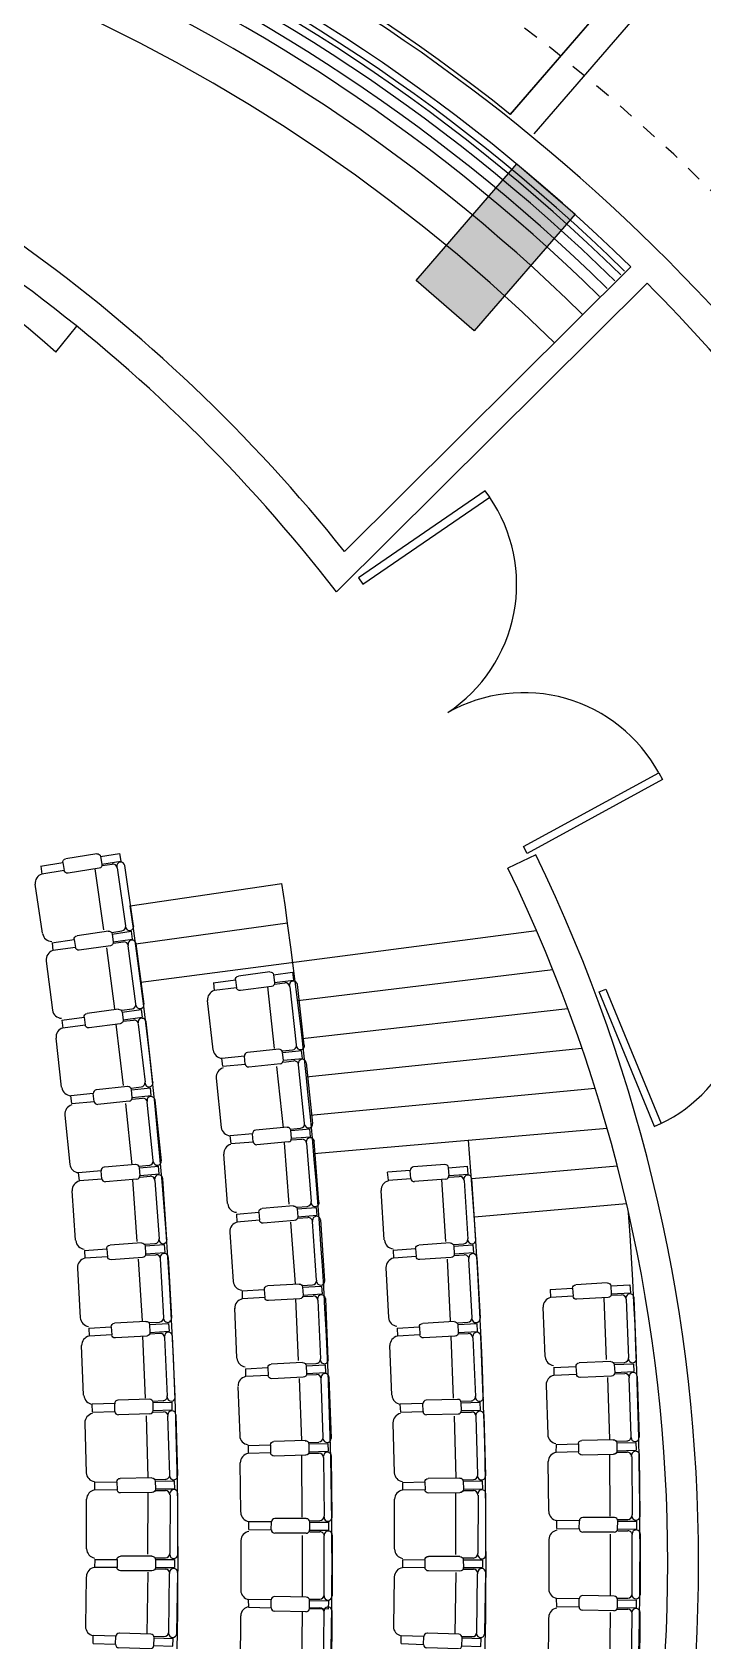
# Model space of a CAD drawing. Header units: millimetres. Extents: x 261 to 423, y 98 to 222.
# Drawn here: x 373.84 to 378.19, y 168.3 to 178.75 of the extents above; entities that cross this region are included whole.
import ezdxf

# ---------------------------------------------------------------- set-up
doc = ezdxf.new("R2010")
doc.units = ezdxf.units.MM
for name, pattern in [('ACAD_ISO03W100', [30, 12, -18]), ('ACAD_ISO04W100', [30, 24, -3, 0, -3]), ('HIDDEN2', [0.1875, 0.125, -0.0625])]:
    doc.linetypes.add(name, pattern=pattern)
for name, color, linetype in [('COLUMNAS', 5, 'Continuous'), ('Ejes', 1, 'ACAD_ISO04W100'), ('Escaleras', 4, 'Continuous'), ('MUEBLES', 8, 'Continuous'), ('Muro-Alto', 6, 'Continuous')]:
    doc.layers.add(name, color=color, linetype=linetype)

# ---------------------------------------------------------------- blocks, each defined once
blk = doc.blocks.new('brazo')
for p, q in [((343.029, 185.848), (343.028, 185.797)), ((343.153, 185.846), (343.029, 185.848)), ((343.153, 185.846), (343.152, 185.795)), ((343.175, 185.867), (343.38, 185.864)), ((343.402, 185.842), (343.401, 185.79)), ((343.548, 185.839), (343.402, 185.842)), ((343.547, 185.839), (343.548, 185.788)), ((343.152, 185.795), (343.027, 185.797)), ((343.174, 185.772), (343.378, 185.769)), ((343.401, 185.79), (343.548, 185.788))]:
    blk.add_line(p, q)
for centre, start, end in [((343.175, 185.845), 89.0098, 179.0098), ((343.38, 185.842), 359.0098, 89.0098), ((343.174, 185.794), 179.0098, 269.0098), ((343.379, 185.791), 269.0098, 359.0098)]:
    blk.add_arc(centre, 0.0219, start, end)

msp = doc.modelspace()

# ---------------------------------------------------------------- hatches: boundary and pattern name
at = {"layer": 'COLUMNAS', "linetype": 'HIDDEN2'}
h = msp.add_hatch(color=256, dxfattribs=at)
h.paths.add_polyline_path([(370.35, 179.572), (370.409, 180.571), (369.91, 180.6), (369.851, 179.602)])
h.paths.add_polyline_path([(376.331, 177.141), (376.985, 177.898), (377.363, 177.571), (376.709, 176.814)])

# ---------------------------------------------------------------- linework, layer by layer
msp.add_lwpolyline([(380.088, 181.859), (376.942, 178.22, 2.112171), (377.151, 159.657), (380.266, 156.095, -0.234719), (364.811, 150.168, -0.644366), (364.854, 187.485, -0.225992), (380.088, 181.859)], format="xyb", close=True)
at = {"linetype": 'HIDDEN2', "ltscale": 0.1}
msp.add_arc((369.442, 168.853), 12.5, 21.8758, 337.4862, dxfattribs=at)
for radius in [11.752, 11.717, 11.663, 11.593, 11.521, 11.361, 11.101]:
    msp.add_arc((369.459, 168.808), radius, 45.5827, 314.4173)
at = {"layer": 'COLUMNAS'}
msp.add_lwpolyline([(376.331, 177.141), (376.985, 177.898), (377.363, 177.571), (376.709, 176.814)], close=True, dxfattribs=at)
at = {"layer": 'Ejes', "ltscale": 0.25}
for centre, radius in [((366.578, 168.808), 27.259), ((366.583, 168.806), 19.259)]:
    msp.add_arc(centre, radius, 266.1772, 93.7746, dxfattribs=at)
at = {"layer": 'Escaleras'}
for p, q in [((373.992, 176.676), (374.128, 176.844)), ((374.475, 173.078), (375.46, 173.223)), ((374.51, 172.83), (375.496, 172.967)), ((374.543, 172.582), (377.113, 172.917)), ((375.562, 172.463), (377.218, 172.665)), ((375.591, 172.215), (377.317, 172.41)), ((375.618, 171.966), (377.408, 172.153)), ((375.643, 171.717), (377.493, 171.894)), ((375.666, 171.468), (377.571, 171.634)), ((376.692, 171.307), (377.637, 171.389)), ((376.711, 171.057), (377.698, 171.143))]:
    msp.add_line(p, q, dxfattribs=at)
for centre, radius, start, end in [((369.037, 171.063), 7.487, 48.5647, 77.1561), ((345.362, 168.785), 30.423, 351.6696, 8.3878), ((345.505, 168.826), 29.28, 347.8446, 8.3487), ((344.239, 168.834), 32.546, 355.0751, 4.7964), ((346.535, 168.929), 31.25, 355.3729, 3.9539)]:
    msp.add_arc(centre, radius, start, end, dxfattribs=at)
at = {"layer": 'MUEBLES'}
for p, q in [((374.304, 172.921), (374.247, 173.319)), ((374.292, 173.339), (374.357, 173.349)), ((374.39, 173.324), (374.444, 172.947)), ((374.496, 172.947), (374.439, 173.339)), ((373.904, 172.9), (373.858, 173.218)), ((374.355, 172.905), (374.42, 172.915)), ((374.32, 172.806), (374.372, 172.408)), ((374.365, 172.835), (374.43, 172.843)), ((374.511, 172.441), (374.461, 172.818)), ((374.511, 172.832), (374.563, 172.44)), ((373.929, 172.719), (373.97, 172.4)), ((375.413, 172.57), (375.478, 172.578)), ((375.605, 172.173), (375.56, 172.566)), ((375.012, 172.142), (374.976, 172.462)), ((375.412, 172.152), (375.367, 172.551)), ((375.51, 172.552), (375.553, 172.174)), ((374.42, 172.4), (374.486, 172.408)), ((374.43, 171.91), (374.384, 172.309)), ((374.429, 172.328), (374.495, 172.336)), ((374.527, 172.31), (374.571, 171.932)), ((374.622, 171.931), (374.577, 172.324)), ((374.029, 171.899), (373.993, 172.219)), ((375.463, 172.135), (375.528, 172.142)), ((375.425, 172.035), (375.468, 171.636)), ((375.471, 172.063), (375.536, 172.07)), ((375.607, 171.666), (375.567, 172.044)), ((375.617, 172.057), (375.659, 171.663)), ((375.032, 171.958), (375.066, 171.638)), ((374.481, 171.893), (374.546, 171.901)), ((374.488, 171.822), (374.554, 171.829)), ((374.049, 171.718), (374.082, 171.398)), ((374.443, 171.794), (374.484, 171.395)), ((374.624, 171.424), (374.585, 171.803)), ((374.635, 171.815), (374.676, 171.421)), ((375.516, 171.627), (375.581, 171.634)), ((375.507, 171.139), (375.476, 171.539)), ((375.522, 171.557), (375.588, 171.562)), ((375.619, 171.535), (375.649, 171.156)), ((375.7, 171.153), (375.67, 171.547)), ((375.107, 171.143), (375.082, 171.464)), ((374.532, 171.386), (374.598, 171.392)), ((374.538, 171.316), (374.604, 171.321)), ((374.713, 170.91), (374.686, 171.305)), ((376.545, 171.316), (376.611, 171.32)), ((376.718, 170.909), (376.692, 171.304)), ((374.12, 170.906), (374.097, 171.227)), ((374.52, 170.898), (374.492, 171.299)), ((374.635, 171.294), (374.662, 170.914)), ((376.124, 170.907), (376.103, 171.229)), ((376.525, 170.898), (376.499, 171.299)), ((376.642, 171.293), (376.666, 170.913)), ((375.557, 171.12), (375.623, 171.125)), ((375.516, 171.022), (375.545, 170.621)), ((375.563, 171.048), (375.628, 171.052)), ((375.685, 170.646), (375.658, 171.026)), ((375.709, 171.037), (375.737, 170.642)), ((374.57, 170.879), (374.636, 170.884)), ((375.121, 170.958), (375.143, 170.637)), ((376.574, 170.878), (376.64, 170.883)), ((374.527, 170.782), (374.551, 170.381)), ((374.574, 170.808), (374.64, 170.811)), ((374.692, 170.404), (374.67, 170.784)), ((374.721, 170.794), (374.743, 170.399)), ((376.532, 170.782), (376.553, 170.381)), ((376.579, 170.807), (376.644, 170.81)), ((376.694, 170.403), (376.674, 170.783)), ((376.725, 170.793), (376.746, 170.398)), ((374.131, 170.724), (374.15, 170.402)), ((376.135, 170.725), (376.152, 170.404)), ((375.593, 170.611), (375.658, 170.615)), ((375.567, 170.123), (375.55, 170.524)), ((375.597, 170.54), (375.662, 170.543)), ((375.693, 170.515), (375.709, 170.135)), ((375.76, 170.13), (375.744, 170.526)), ((377.168, 170.15), (377.155, 170.471)), ((377.568, 170.13), (377.552, 170.532)), ((377.599, 170.548), (377.665, 170.55)), ((377.695, 170.522), (377.71, 170.142)), ((377.762, 170.137), (377.746, 170.532)), ((374.599, 170.37), (374.664, 170.374)), ((375.167, 170.141), (375.153, 170.463)), ((376.601, 170.369), (376.666, 170.373)), ((374.573, 169.88), (374.556, 170.282)), ((374.602, 170.298), (374.668, 170.301)), ((374.698, 170.273), (374.714, 169.893)), ((374.766, 169.887), (374.749, 170.283)), ((376.574, 169.88), (376.558, 170.281)), ((376.604, 170.297), (376.67, 170.3)), ((376.7, 170.272), (376.716, 169.891)), ((376.767, 169.886), (376.751, 170.282)), ((374.172, 169.899), (374.159, 170.221)), ((376.174, 169.899), (376.161, 170.221)), ((375.616, 170.102), (375.682, 170.105)), ((377.618, 170.109), (377.683, 170.112)), ((375.174, 169.956), (375.186, 169.634)), ((375.572, 170.006), (375.586, 169.604)), ((375.619, 170.03), (375.685, 170.032)), ((375.728, 169.625), (375.714, 170.005)), ((375.765, 170.014), (375.779, 169.618)), ((377.175, 169.964), (377.186, 169.643)), ((377.573, 170.013), (377.586, 169.612)), ((377.62, 170.038), (377.686, 170.039)), ((377.728, 169.632), (377.715, 170.012)), ((377.766, 170.021), (377.779, 169.625)), ((374.622, 169.86), (374.688, 169.863)), ((376.623, 169.859), (376.689, 169.862)), ((374.577, 169.764), (374.589, 169.363)), ((374.624, 169.789), (374.69, 169.79)), ((374.731, 169.382), (374.719, 169.762)), ((374.77, 169.771), (374.782, 169.376)), ((376.578, 169.763), (376.589, 169.362)), ((376.625, 169.788), (376.691, 169.789)), ((376.731, 169.381), (376.72, 169.761)), ((376.771, 169.77), (376.782, 169.374)), ((374.179, 169.717), (374.189, 169.395)), ((376.18, 169.717), (376.189, 169.395)), ((375.634, 169.592), (375.699, 169.594)), ((377.634, 169.599), (377.7, 169.601)), ((377.635, 169.529), (377.701, 169.529)), ((375.192, 169.138), (375.189, 169.46)), ((375.591, 169.106), (375.588, 169.507)), ((375.635, 169.522), (375.701, 169.522)), ((375.73, 169.493), (375.733, 169.113)), ((375.785, 169.106), (375.782, 169.502)), ((377.192, 169.145), (377.189, 169.467)), ((377.591, 169.112), (377.588, 169.514)), ((377.731, 169.5), (377.733, 169.12)), ((377.785, 169.113), (377.782, 169.509)), ((374.637, 169.35), (374.702, 169.352)), ((376.637, 169.349), (376.703, 169.351)), ((374.19, 168.901), (374.191, 169.223)), ((374.589, 168.865), (374.59, 169.267)), ((374.638, 169.28), (374.703, 169.28)), ((374.733, 169.251), (374.731, 168.871)), ((374.783, 168.863), (374.784, 169.259)), ((376.19, 168.9), (376.191, 169.222)), ((376.589, 168.864), (376.59, 169.265)), ((376.638, 169.279), (376.703, 169.279)), ((376.733, 169.25), (376.732, 168.869)), ((376.783, 168.862), (376.784, 169.258)), ((375.639, 169.083), (375.705, 169.084)), ((375.64, 169.011), (375.706, 169.011)), ((377.64, 169.09), (377.705, 169.091)), ((377.64, 169.018), (377.706, 169.018)), ((375.192, 168.953), (375.193, 168.631)), ((375.591, 168.988), (375.592, 168.587)), ((375.734, 168.602), (375.734, 168.982)), ((375.785, 168.99), (375.785, 168.594)), ((377.193, 168.959), (377.193, 168.638)), ((377.592, 168.995), (377.592, 168.593)), ((377.734, 168.609), (377.734, 168.989)), ((377.785, 168.997), (377.785, 168.601)), ((374.637, 168.842), (374.703, 168.842)), ((376.637, 168.841), (376.703, 168.841)), ((374.189, 168.719), (374.184, 168.397)), ((374.588, 168.749), (374.582, 168.347)), ((374.637, 168.771), (374.703, 168.769)), ((374.725, 168.36), (374.73, 168.74)), ((374.782, 168.747), (374.776, 168.351)), ((376.189, 168.718), (376.184, 168.396)), ((376.588, 168.747), (376.582, 168.346)), ((376.637, 168.769), (376.703, 168.768)), ((376.725, 168.359), (376.73, 168.739)), ((376.782, 168.746), (376.776, 168.35)), ((375.591, 168.496), (375.587, 168.094)), ((375.639, 168.573), (375.705, 168.573)), ((375.639, 168.518), (375.705, 168.517)), ((375.73, 168.108), (375.733, 168.489)), ((375.784, 168.495), (375.781, 168.099)), ((377.591, 168.487), (377.587, 168.085)), ((377.639, 168.579), (377.705, 168.58)), ((377.639, 168.509), (377.705, 168.508)), ((377.73, 168.099), (377.733, 168.479)), ((377.784, 168.486), (377.781, 168.09)), ((375.191, 168.464), (375.189, 168.142)), ((377.191, 168.455), (377.189, 168.133)), ((374.629, 168.332), (374.695, 168.331)), ((376.629, 168.331), (376.695, 168.33))]:
    msp.add_line(p, q, dxfattribs=at)
at = {"layer": 'MUEBLES', "linetype": 'ACAD_ISO03W100'}
for points in [[(375.984, 175.167), (376.809, 175.732), (376.78, 175.774), (375.956, 175.208)], [(377.029, 173.463), (377.907, 173.941), (377.931, 173.898), (377.053, 173.419)], [(377.562, 172.537), (377.922, 171.663), (377.878, 171.645), (377.519, 172.519)]]:
    msp.add_lwpolyline(points, close=True, dxfattribs=at)
for centre, radius, start, end in [((375.984, 175.167), 1, 303.6283, 34.4002), ((377.029, 173.463), 1, 28.6387, 119.4105), ((377.517, 172.518), 0.945, 292.4176, 23.1894)]:
    msp.add_arc(centre, radius, start, end, dxfattribs=at)
at = {"layer": 'MUEBLES'}
for centre, radius, start, end in [((374.361, 173.32), 0.0293, 8.1432, 98.1432), ((374.413, 173.336), 0.0262, 8.1432, 188.1432), ((373.919, 173.226), 0.0616, 107.8095, 186.9786), ((373.966, 172.908), 0.0616, 189.6084, 268.7775), ((374.416, 172.944), 0.0293, 278.4438, 8.4438), ((374.471, 172.944), 0.0262, 188.4438, 8.4438), ((373.99, 172.728), 0.0616, 106.834, 186.003), ((374.434, 172.814), 0.0293, 7.1677, 97.1677), ((374.486, 172.829), 0.0262, 7.1677, 187.1677), ((375.481, 172.549), 0.0293, 6.4369, 96.4369), ((375.534, 172.563), 0.0262, 6.4369, 186.4369), ((375.037, 172.468), 0.0616, 106.1032, 185.2723), ((374.031, 172.409), 0.0616, 188.6329, 267.802), ((374.482, 172.437), 0.0293, 277.4683, 7.4683), ((374.537, 172.436), 0.0262, 187.4683, 7.4683), ((374.551, 172.321), 0.0262, 6.5739, 186.5739), ((374.054, 172.225), 0.0616, 106.2402, 185.4093), ((374.498, 172.307), 0.0293, 6.5739, 96.5739), ((375.074, 172.149), 0.0616, 187.9022, 267.0712), ((375.525, 172.171), 0.0293, 276.7375, 6.7375), ((375.58, 172.17), 0.0262, 186.7375, 6.7375), ((375.539, 172.041), 0.0293, 5.7672, 95.7672), ((375.592, 172.055), 0.0262, 5.7672, 185.7672), ((374.542, 171.93), 0.0293, 276.8745, 6.8745), ((374.597, 171.928), 0.0262, 186.8745, 6.8745), ((375.094, 171.965), 0.0616, 105.4335, 184.6026), ((374.092, 171.906), 0.0616, 188.0391, 267.2082), ((374.557, 171.799), 0.0293, 5.5984, 95.5984), ((374.61, 171.813), 0.0262, 5.5984, 185.5984), ((374.111, 171.725), 0.0616, 105.2647, 184.4337), ((375.127, 171.646), 0.0616, 187.2324, 266.4015), ((375.578, 171.663), 0.0293, 276.0678, 6.0678), ((375.633, 171.661), 0.0262, 186.0678, 6.0678), ((375.143, 171.468), 0.0616, 104.0965, 183.2656), ((375.59, 171.533), 0.0293, 4.4302, 94.4302), ((375.644, 171.545), 0.0262, 4.4302, 184.4302), ((374.595, 171.421), 0.0293, 275.899, 5.899), ((374.65, 171.419), 0.0262, 185.899, 5.899), ((374.143, 171.406), 0.0616, 187.0636, 266.2327), ((374.606, 171.292), 0.0293, 3.9871, 93.9871), ((374.66, 171.304), 0.0262, 3.9871, 183.9871), ((376.613, 171.291), 0.0293, 3.7121, 93.7121), ((376.666, 171.303), 0.0262, 3.7121, 183.7121), ((374.159, 171.23), 0.0616, 103.6534, 182.8225), ((376.165, 171.231), 0.0616, 103.3784, 182.5475), ((375.169, 171.148), 0.0616, 185.8954, 265.0645), ((375.621, 171.154), 0.0293, 274.7308, 4.7308), ((375.675, 171.151), 0.0262, 184.7308, 4.7308), ((375.183, 170.963), 0.0616, 103.4267, 182.5958), ((375.63, 171.023), 0.0293, 3.7604, 93.7604), ((375.684, 171.035), 0.0262, 3.7604, 183.7604), ((374.182, 170.909), 0.0616, 185.4523, 264.6214), ((374.633, 170.913), 0.0293, 274.2877, 4.2877), ((374.688, 170.909), 0.0262, 184.2877, 4.2877), ((376.187, 170.911), 0.0616, 185.1773, 264.3464), ((376.638, 170.912), 0.0293, 274.0127, 4.0127), ((376.693, 170.908), 0.0262, 184.0127, 4.0127), ((374.193, 170.728), 0.0616, 102.6778, 181.8469), ((374.642, 170.782), 0.0293, 3.0115, 93.0115), ((374.695, 170.793), 0.0262, 3.0115, 183.0115), ((376.197, 170.729), 0.0616, 102.4028, 181.5719), ((376.646, 170.781), 0.0293, 2.7365, 92.7365), ((376.7, 170.792), 0.0262, 2.7365, 182.7365), ((375.205, 170.643), 0.0616, 185.2257, 264.3948), ((375.656, 170.644), 0.0293, 274.0611, 4.0611), ((375.711, 170.64), 0.0262, 184.0611, 4.0611), ((375.215, 170.464), 0.0616, 102.0897, 181.2588), ((375.664, 170.514), 0.0293, 2.4234, 92.4234), ((375.717, 170.524), 0.0262, 2.4234, 182.4234), ((377.217, 170.472), 0.0616, 101.9565, 181.1256), ((377.666, 170.521), 0.0293, 2.2902, 92.2902), ((377.72, 170.531), 0.0262, 2.2902, 182.2902), ((374.211, 170.407), 0.0616, 184.4768, 263.6458), ((374.663, 170.403), 0.0293, 273.3121, 3.3121), ((374.717, 170.398), 0.0262, 183.3121, 3.3121), ((376.213, 170.408), 0.0616, 184.2018, 263.3709), ((376.665, 170.402), 0.0293, 273.0371, 3.0371), ((376.72, 170.396), 0.0262, 183.0371, 3.0371), ((374.22, 170.222), 0.0616, 102.0841, 181.2532), ((374.669, 170.271), 0.0293, 2.4178, 92.4178), ((374.723, 170.282), 0.0262, 2.4178, 182.4178), ((376.222, 170.222), 0.0616, 101.9753, 181.1444), ((376.671, 170.27), 0.0293, 2.3091, 92.3091), ((376.725, 170.281), 0.0262, 2.3091, 182.3091), ((375.229, 170.144), 0.0616, 183.8886, 263.0577), ((375.681, 170.134), 0.0293, 272.724, 2.724), ((375.735, 170.129), 0.0262, 182.724, 2.724), ((377.231, 170.152), 0.0616, 183.7555, 262.9245), ((377.682, 170.141), 0.0293, 272.5908, 2.5908), ((377.737, 170.136), 0.0262, 182.5908, 2.5908), ((377.741, 170.02), 0.0262, 1.6252, 181.6252), ((375.236, 169.959), 0.0616, 101.42, 180.5891), ((375.686, 170.003), 0.0293, 1.7537, 91.7537), ((375.74, 170.013), 0.0262, 1.7537, 181.7537), ((377.237, 169.967), 0.0616, 101.2915, 180.4605), ((377.687, 170.01), 0.0293, 1.6252, 91.6252), ((374.235, 169.901), 0.0616, 183.883, 263.0521), ((374.686, 169.892), 0.0293, 272.7184, 2.7184), ((374.741, 169.886), 0.0262, 182.7184, 2.7184), ((376.236, 169.901), 0.0616, 183.7743, 262.9434), ((376.687, 169.891), 0.0293, 272.6097, 2.6097), ((376.742, 169.885), 0.0262, 182.6097, 2.6097), ((374.241, 169.719), 0.0616, 101.1085, 180.2776), ((374.691, 169.761), 0.0293, 1.4422, 91.4422), ((374.745, 169.771), 0.0262, 1.4422, 181.4422), ((376.242, 169.719), 0.0616, 100.9998, 180.1689), ((376.692, 169.76), 0.0293, 1.3335, 91.3335), ((376.746, 169.769), 0.0262, 1.3335, 181.3335), ((375.247, 169.638), 0.0616, 183.2189, 262.388), ((377.247, 169.646), 0.0616, 183.0904, 262.2595), ((377.699, 169.631), 0.0293, 271.9258, 1.9258), ((375.698, 169.624), 0.0293, 272.0543, 2.0543), ((375.753, 169.617), 0.0262, 182.0543, 2.0543), ((375.755, 169.502), 0.0262, 0.4166, 180.4166), ((377.251, 169.466), 0.0616, 100.0783, 179.2474), ((377.701, 169.5), 0.0293, 0.412, 90.412), ((377.753, 169.624), 0.0262, 181.9258, 1.9258), ((377.756, 169.508), 0.0262, 0.412, 180.412), ((375.251, 169.459), 0.0616, 100.0829, 179.252), ((375.701, 169.493), 0.0293, 0.4166, 90.4166), ((374.25, 169.398), 0.0616, 182.9075, 262.0765), ((374.702, 169.381), 0.0293, 271.7428, 1.7428), ((374.756, 169.375), 0.0262, 181.7428, 1.7428), ((376.251, 169.398), 0.0616, 182.7987, 261.9678), ((376.702, 169.38), 0.0293, 271.6341, 1.6341), ((376.756, 169.374), 0.0262, 181.6341, 1.6341), ((374.253, 169.222), 0.0616, 99.4973, 178.6663), ((374.703, 169.251), 0.0293, 359.831, 89.831), ((374.758, 169.259), 0.0262, 359.831, 179.831), ((376.253, 169.221), 0.0616, 99.4973, 178.6663), ((376.703, 169.25), 0.0293, 359.831, 89.831), ((376.758, 169.258), 0.0262, 359.831, 179.831), ((375.254, 169.138), 0.0616, 181.8819, 261.051), ((375.705, 169.113), 0.0293, 270.7173, 0.7173), ((375.759, 169.106), 0.0262, 180.7173, 0.7173), ((377.254, 169.145), 0.0616, 181.8772, 261.0463), ((377.705, 169.12), 0.0293, 270.7126, 0.7126), ((377.759, 169.112), 0.0262, 180.7126, 0.7126), ((375.255, 168.953), 0.0616, 99.4132, 178.5823), ((375.706, 168.982), 0.0293, 359.7469, 89.7469), ((375.76, 168.99), 0.0262, 359.7469, 179.7469), ((377.255, 168.96), 0.0616, 99.4132, 178.5823), ((377.706, 168.989), 0.0293, 359.7469, 89.7469), ((377.76, 168.997), 0.0262, 359.7469, 179.7469), ((374.253, 168.901), 0.0616, 181.2962, 260.4653), ((376.253, 168.899), 0.0616, 181.2962, 260.4653), ((374.703, 168.871), 0.0293, 270.1316, 0.1316), ((374.757, 168.863), 0.0262, 180.1316, 0.1316), ((376.703, 168.87), 0.0293, 270.1316, 0.1316), ((376.758, 168.862), 0.0262, 180.1316, 0.1316), ((374.251, 168.719), 0.0616, 98.5217, 177.6908), ((374.702, 168.74), 0.0293, 358.8554, 88.8554), ((374.756, 168.747), 0.0262, 358.8554, 178.8554), ((376.251, 168.717), 0.0616, 98.5217, 177.6908), ((376.702, 168.739), 0.0293, 358.8554, 88.8554), ((376.757, 168.746), 0.0262, 358.8554, 178.8554), ((375.254, 168.632), 0.0616, 181.2121, 260.3812), ((375.705, 168.602), 0.0293, 270.0475, 0.0475), ((375.759, 168.594), 0.0262, 180.0475, 0.0475), ((377.254, 168.639), 0.0616, 181.2121, 260.3812), ((377.705, 168.609), 0.0293, 270.0475, 0.0475), ((377.759, 168.601), 0.0262, 180.0475, 0.0475), ((375.254, 168.464), 0.0616, 98.8794, 178.0485), ((375.705, 168.488), 0.0293, 359.2131, 89.2131), ((375.759, 168.496), 0.0262, 359.2131, 179.2131), ((377.254, 168.455), 0.0616, 98.8841, 178.0531), ((377.705, 168.479), 0.0293, 359.2178, 89.2178), ((377.759, 168.487), 0.0262, 359.2178, 179.2178), ((374.245, 168.397), 0.0616, 180.3206, 259.4897), ((376.245, 168.396), 0.0616, 180.3206, 259.4897), ((374.695, 168.36), 0.0293, 269.156, 359.156), ((374.75, 168.351), 0.0262, 179.156, 359.156), ((376.696, 168.359), 0.0293, 269.156, 359.156), ((376.75, 168.35), 0.0262, 179.156, 359.156)]:
    msp.add_arc(centre, radius, start, end, dxfattribs=at)
at = {"layer": 'Muro-Alto'}
for p, q in [((376.942, 178.22), (380.088, 181.859)), ((377.098, 178.093), (380.222, 181.709)), ((377.725, 177.23), (375.865, 175.381)), ((377.831, 177.123), (375.813, 175.119)), ((377.108, 173.41), (376.927, 173.322))]:
    msp.add_line(p, q, dxfattribs=at)
for points in [[(375.865, 175.381, 0.068926), (373.767, 177.374)], [(375.813, 175.119, 0.069577), (373.767, 177.122)], [(377.108, 164.206, 0.229801), (377.108, 173.41)], [(376.928, 164.293, 0.229892), (376.927, 173.322)]]:
    msp.add_lwpolyline(points, format="xyb", dxfattribs=at)
for centre, radius, start, end in [((366.583, 168.806), 19.759, 19.6854, 90.134), ((366.583, 168.806), 19.609, 20.2665, 94.8083), ((366.578, 168.808), 26.959, 265.4348, 42.7726), ((366.578, 168.808), 26.859, 270.692, 42.779), ((369.459, 168.808), 12, 63.8245, 337.2309), ((369.459, 168.808), 11.8, 45.5369, 314.4631), ((369.459, 168.808), 12, 22.7874, 63.1083), ((369.459, 168.808), 11.8, 22.0603, 44.8085)]:
    msp.add_arc(centre, radius, start, end, dxfattribs=at)
at = {"layer": 'Muro-Alto', "linetype": 'ByBlock', "ltscale": 0.25}
msp.add_arc((366.56, 168.853), 18.959, 20.1142, 93.1822, dxfattribs=at)

# ---------------------------------------------------------------- block references
at = {"layer": 'MUEBLES', "xscale": -1}
for p, rotation in [((740.654, 38.994), 8.293516788806762), ((738.387, 32.272), 7.317963101308439), ((737.612, 27.376), 6.587244488013022), ((736.975, 28), 6.724210180128027), ((730.587, 9.099), 3.910748497556291), ((727.452, 4.232), 3.161838267079276), ((728.653, 2.54), 2.886846862883221), ((726.746, 0.351), 2.573715673249613), ((728.351, -0.457), 2.440534842110678), ((725.735, 0.074), 2.568085345871687), ((727.413, -0.593), 2.459353061039407), ((724.755, -4.252), 1.903984090155921), ((726.35, -5.056), 1.770803259013789), ((720.609, -12.859), 0.5669512658851339), ((722.594, -12.881), 0.5622833262721283), ((717.729, -16.618), 359.9812671203077), ((719.729, -16.619), 359.9812671203077), ((714.514, -22.942), 359.0057134328212), ((716.514, -22.943), 359.0057134328212)]:
    msp.add_blockref('brazo', p, dxfattribs=dict(at, rotation=rotation))
at = {"layer": 'MUEBLES'}
for p, rotation in [((695.037, 396.059), 186.587244488013), ((693.519, 396.58), 186.724210180128), ((697.686, 391.801), 185.9175129049008), ((697.35, 390.609), 185.7486564926455), ((700.818, 388.442), 185.3649328036235), ((709.105, 370.834), 182.5680853458716), ((711.487, 370.198), 182.4593530610394), ((718.937, 358.262), 180.5669512658851), ((716.937, 358.255), 180.5669512658851), ((719.124, 353.743), 179.8972196827885), ((721.124, 353.749), 179.8972196827885), ((720.954, 348.135), 179.0057134328212), ((722.954, 348.134), 179.0057134328212)]:
    msp.add_blockref('brazo', p, dxfattribs=dict(at, rotation=rotation))

doc.saveas('drawing.dxf')
